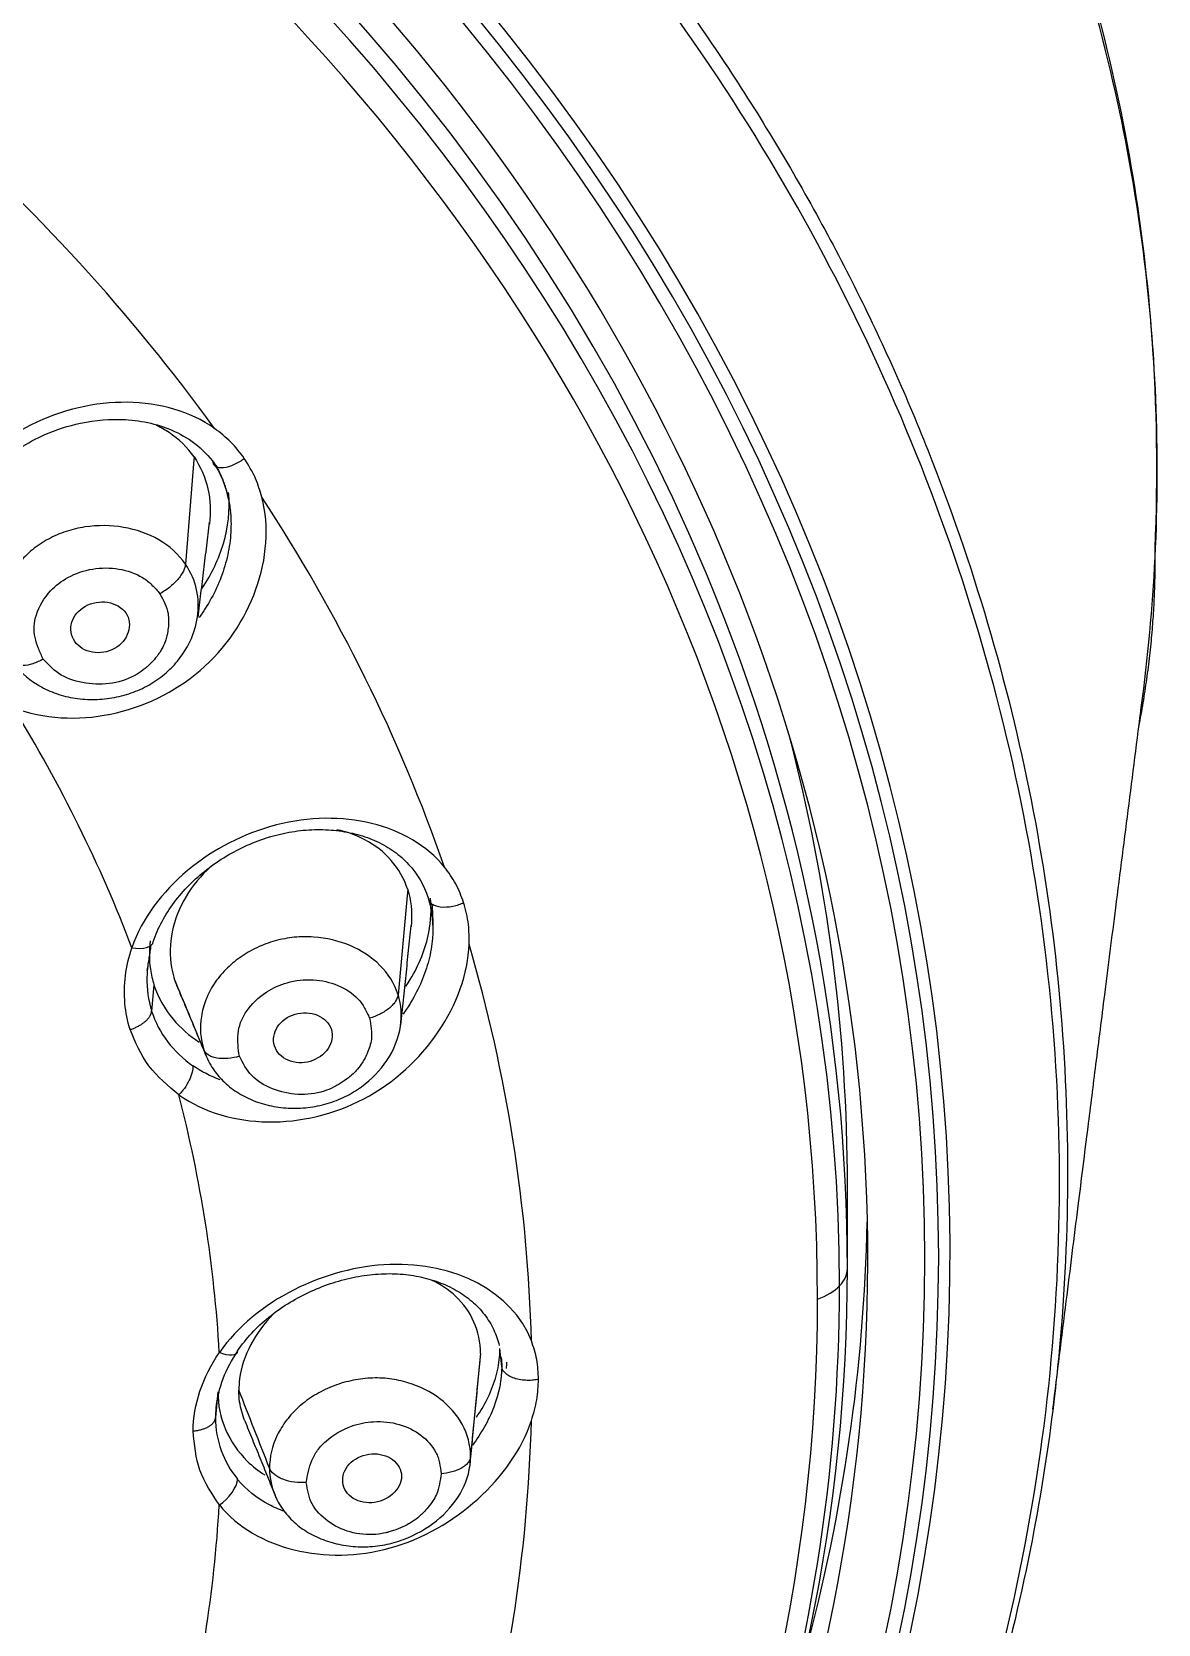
# Model space of a CAD drawing. Extents: x 0 to 1128, y 0 to 827.
# Drawn here: x 488.31 to 505.13, y 527.25 to 551.03 of the extents above; entities that cross this region are included whole.
import ezdxf

# ---------------------------------------------------------------- set-up
doc = ezdxf.new("R2010")
doc.units = 0
doc.header["$LTSCALE"] = 3
doc.header["$MEASUREMENT"] = 0
doc.layers.add('1', color=7, linetype='CONTINUOUS')

msp = doc.modelspace()

# ---------------------------------------------------------------- linework, layer by layer
at = {"layer": '1', "color": 7, "linetype": 'Continuous'}
for p, q in [((490.735, 544.681), (490.727, 544.581)), ((490.727, 544.581), (490.606, 543.08)), ((493.915, 538.127), (493.78, 536.653)), ((493.924, 538.224), (493.915, 538.127)), ((490.136, 536.799), (490.101, 536.407)), ((500.491, 532.561), (500.491, 533.801)), ((495.328, 531.101), (495.302, 531.372)), ((495.002, 531.2), (494.863, 529.757)), ((495.011, 531.296), (495.002, 531.2)), ((491.09, 530.722), (491.053, 530.338))]:
    msp.add_line(p, q, dxfattribs=at)
for centre, major_axis, ratio, start_param, end_param in [((463.091, 532.806), (38.932, 0), 0.838671, 5.765608, 7.853982), ((463.091, 532.736), (38.762, 0), 0.838671, 4.712389, 7.853982), ((463.091, 532.712), (38.555, 0), 0.838671, 4.712389, 7.853982), ((463.091, 532.712), (-37.7, 0), 0.838671, 2.104965, 4.712389), ((463.091, 532.561), (37.4, 0), 0.838671, 0.336028, 1.570796), ((463.091, 532.303), (37.281, 0), 0.838671, 0, 3.141593), ((463.091, 532.107), (-36.953, 0), 0.838671, 3.141593, 4.712389), ((463.091, 530.889), (32.688, 0), 0.838671, 0.545306, 0.763739), ((463.091, 530.889), (32.688, 0), 0.838671, 0.283506, 0.50194), ((463.091, 532.561), (37.4, 0), 0.838671, 0, 0.336028), ((463.091, 530.174), (28.054, 0), 0.838671, 0.310102, 0.475192), ((463.091, 533.801), (-37.4, 0), 0.838671, 3.141593, 3.357774), ((463.091, 530.889), (32.688, 0), 0.838671, 0.021707, 0.240141), ((463.091, 530.174), (28.053, 0), 0.838671, 0.048304, 0.213393), ((463.091, 533.801), (37.7, 0), 0.838671, 6.05974, 6.266005), ((463.091, 532.561), (37.4, 0), 0.838671, 5.940973, 6.283185), ((499.491, 532.561), (1, 0), 0.544639, 5.791064, 6.283185), ((463.091, 532.303), (37.281, 0), 0.838671, 5.752256, 6.283185), ((499.491, 532.561), (-1, 0), 0.544639, 2.15735, 2.649471), ((463.091, 532.107), (-36.953, 0), 0.838671, 1.570796, 3.141593), ((463.091, 532.947), (32.385, 0), 0.838671, 6.214119, 6.217506), ((463.091, 530.889), (32.688, 0), 0.838671, 6.043057, 6.261505), ((463.091, 530.174), (28.053, 0), 0.838671, 6.069691, 6.23478)]:
    msp.add_ellipse(centre, major_axis=major_axis, ratio=ratio, start_param=start_param, end_param=end_param, dxfattribs=at)
for points, knots in [([(505.085, 543.318), (505.13, 544.385), (505.104, 546.252), (504.784, 548.94), (504.266, 551.337), (503.504, 553.723), (502.577, 555.906), (501.563, 557.825), (500.595, 559.384), (499.657, 560.716), (498.746, 561.876), (497.827, 562.94), (496.91, 563.917), (495.882, 564.927), (494.61, 566.076), (492.927, 567.445), (490.933, 568.868), (488.68, 570.269), (486.229, 571.588), (483.36, 572.892), (480.044, 574.124), (476.276, 575.221), (472.059, 576.091), (467.609, 576.64), (464.574, 576.742), (463.091, 576.731)], [0, 0, 0, 0, 0.057989, 0.102735, 0.150988, 0.195799, 0.243121, 0.283117, 0.315685, 0.343512, 0.371334, 0.394633, 0.418061, 0.441605, 0.46944, 0.506212, 0.551838, 0.591748, 0.636407, 0.685962, 0.740773, 0.800676, 0.865146, 0.934513, 1, 1, 1, 1]), ([(504.86, 540.801), (504.964, 541.546), (505.114, 543.083), (505.136, 545.403), (504.948, 547.72), (504.538, 550.102), (503.845, 552.654), (502.73, 555.491), (501.078, 558.549), (498.766, 561.753), (495.679, 565.008), (491.708, 568.176), (486.81, 571.157), (482.946, 572.675), (480.94, 573.464)], [0, 0, 0, 0, 0.053992, 0.111354, 0.168641, 0.223642, 0.288019, 0.361808, 0.444929, 0.537413, 0.639218, 0.750226, 0.870307, 1, 1, 1, 1]), ([(469.133, 500.187), (474.134, 500.819), (478.991, 502.244), (487.751, 506.485), (491.652, 509.299), (497.959, 515.931), (500.363, 519.746), (503.346, 527.852), (503.922, 532.141), (503.167, 540.6), (501.835, 544.768), (497.447, 552.412), (494.391, 555.884), (486.977, 561.654), (482.62, 563.95), (473.204, 567.049), (468.149, 567.852), (463.091, 567.852)], [0, 0, 0, 0, 0.125, 0.125, 0.25, 0.25, 0.375, 0.375, 0.5, 0.5, 0.625, 0.625, 0.75, 0.75, 0.875, 0.875, 1, 1, 1, 1]), ([(481.313, 564.499), (482.26, 564.078), (484.153, 563.237), (486.831, 561.743), (489.37, 560.089), (491.742, 558.27), (493.936, 556.3), (495.938, 554.191), (497.735, 551.956), (499.317, 549.609), (500.672, 547.165), (501.793, 544.638), (502.673, 542.044), (503.307, 539.4), (503.69, 536.722), (503.819, 534.026), (503.727, 532.018), (503.611, 530.912), (503.587, 530.702)], [0, 0, 0, 0, 0.065645, 0.131286, 0.196924, 0.262559, 0.328196, 0.393835, 0.459473, 0.525111, 0.590749, 0.656388, 0.722029, 0.787671, 0.853315, 0.91896, 0.984607, 1, 1, 1, 1]), ([(491.039, 545.108), (490.312, 545.62), (489.208, 545.616), (487.398, 544.705), (486.72, 543.821), (486.681, 542.908)], [0, 0, 0, 0, 0.5, 0.5, 1, 1, 1, 1]), ([(487.07, 543.418), (487.131, 543.643), (487.304, 544.026), (487.704, 544.494), (488.107, 544.812), (488.543, 545.048), (489.08, 545.218), (489.756, 545.273), (490.359, 545.136), (490.806, 544.858), (490.99, 544.655), (491.073, 544.535)], [0, 0, 0, 0, 0.145259, 0.263283, 0.352707, 0.431639, 0.536966, 0.668048, 0.822712, 0.908311, 1, 1, 1, 1]), ([(490.735, 544.681), (490.636, 544.824), (490.507, 544.948), (490.301, 545.085), (490.238, 545.12), (490.172, 545.151)], [0, 0, 0, 0, 0.712792, 0.712792, 1, 1, 1, 1]), ([(491.485, 544.659), (491.421, 544.744), (491.294, 544.914), (491.124, 545.043), (491.039, 545.108)], [0, 0, 0, 0, 0.499316, 1, 1, 1, 1]), ([(490.735, 544.681), (490.832, 544.539), (490.901, 544.376), (490.978, 544.037), (490.985, 543.857), (490.963, 543.679)], [0, 0, 0, 0, 0.500955, 0.500955, 1, 1, 1, 1]), ([(491.009, 544.619), (491.012, 544.59), (491.031, 544.55), (491.1, 544.523), (491.194, 544.52), (491.312, 544.556), (491.419, 544.613), (491.465, 544.644), (491.485, 544.659)], [0, 0, 0, 0, 0.252109, 0.378599, 0.505088, 0.758067, 0.884557, 1, 1, 1, 1]), ([(491.747, 544.079), (491.719, 544.174), (491.658, 544.381), (491.546, 544.561), (491.485, 544.659)], [0, 0, 0, 0, 0.459061, 1, 1, 1, 1]), ([(491.009, 544.619), (491.126, 544.449), (491.246, 544.156), (491.295, 543.724), (491.275, 543.388), (491.202, 543.053), (491.079, 542.726), (490.94, 542.472), (490.843, 542.33), (490.812, 542.286)], [0, 0, 0, 0, 0.268329, 0.402494, 0.536659, 0.670823, 0.804988, 0.939153, 1, 1, 1, 1]), ([(488.037, 540.938), (488.945, 540.596), (490.06, 540.838), (491.592, 542.149), (491.973, 543.208), (491.747, 544.078)], [0, 0, 0, 0, 0.5, 0.5, 1, 1, 1, 1]), ([(490.848, 542.713), (490.852, 542.719), (490.856, 542.725), (490.998, 542.935), (491.105, 543.16), (491.244, 543.632), (491.273, 543.887), (491.251, 544.135), (491.25, 544.142), (491.249, 544.149)], [0, 0, 0, 0, 0.013654, 0.013654, 0.485372, 0.485372, 0.985522, 0.985522, 1, 1, 1, 1]), ([(490.606, 543.08), (490.503, 543.23), (490.228, 543.473), (489.689, 543.661), (489.199, 543.666), (488.821, 543.577), (488.554, 543.462), (488.315, 543.302), (488.113, 543.106), (487.955, 542.882), (487.848, 542.635), (487.799, 542.377), (487.812, 542.036), (487.907, 541.793), (488.007, 541.647)], [0, 0, 0, 0, 0.125, 0.25, 0.375, 0.4375, 0.5, 0.5625, 0.625, 0.6875, 0.75, 0.8125, 0.875, 1, 1, 1, 1]), ([(488.482, 541.664), (488.457, 541.716), (488.409, 541.821), (488.354, 541.984), (488.339, 542.155), (488.389, 542.4), (488.55, 542.669), (488.855, 542.907), (489.218, 543.03), (489.616, 543.029), (489.892, 542.934), (490.041, 542.83), (490.129, 542.75), (490.187, 542.684), (490.225, 542.639)], [0, 0, 0, 0, 0.063643, 0.126094, 0.187936, 0.250867, 0.393803, 0.500687, 0.625167, 0.749838, 0.874914, 0.906043, 0.937167, 1, 1, 1, 1]), ([(490.606, 543.08), (490.604, 543.05), (490.588, 542.996), (490.541, 542.915), (490.476, 542.831), (490.368, 542.729), (490.271, 542.665), (490.225, 542.639)], [0, 0, 0, 0, 0.248207, 0.37359, 0.498973, 0.74974, 1, 1, 1, 1]), ([(490.225, 542.639), (490.276, 542.543), (490.361, 542.381), (490.356, 542.164), (490.335, 542.034), (490.308, 541.938), (490.277, 541.855), (490.23, 541.776), (490.173, 541.694), (490.106, 541.619), (490.045, 541.558), (489.979, 541.502), (489.822, 541.39), (489.515, 541.282), (489.114, 541.285), (488.731, 541.4), (488.565, 541.576), (488.482, 541.664)], [0, 0, 0, 0, 0.117822, 0.197526, 0.233095, 0.261972, 0.304107, 0.327018, 0.357576, 0.406557, 0.428802, 0.443927, 0.492279, 0.617472, 0.745259, 0.873294, 1, 1, 1, 1]), ([(488.007, 541.647), (488.107, 541.501), (488.307, 541.316), (488.642, 541.153), (488.921, 541.076), (489.215, 541.051), (489.51, 541.076), (489.797, 541.15), (490.064, 541.269), (490.299, 541.431), (490.558, 541.693), (490.722, 541.992), (490.776, 542.227), (490.786, 542.295)], [0, 0, 0, 0, 0.156171, 0.234256, 0.312341, 0.390427, 0.468512, 0.546598, 0.624683, 0.702768, 0.780854, 0.937024, 1, 1, 1, 1]), ([(488.482, 541.664), (488.433, 541.637), (488.328, 541.588), (488.198, 541.562), (488.113, 541.568), (488.045, 541.59), (488.017, 541.622), (488.007, 541.647)], [0, 0, 0, 0, 0.25026, 0.501027, 0.62641, 0.751793, 1, 1, 1, 1]), ([(503.559, 530.466), (503.625, 531.003), (503.751, 532.015), (503.926, 533.418), (504.074, 534.596), (504.206, 535.647), (504.344, 536.739), (504.508, 538.036), (504.696, 539.511), (504.83, 540.553), (504.897, 541.078)], [0, 0, 0, 0, 0.151431, 0.285496, 0.396001, 0.484054, 0.58199, 0.704301, 0.851097, 1, 1, 1, 1]), ([(494.474, 538.557), (493.949, 539.207), (492.933, 539.437), (490.998, 538.94), (490.109, 538.229), (489.807, 537.354)], [0, 0, 0, 0, 0.5, 0.5, 1, 1, 1, 1]), ([(490.125, 537.444), (490.194, 537.652), (490.409, 538.047), (490.905, 538.543), (491.417, 538.85), (491.857, 539.015), (492.14, 539.08), (492.366, 539.109), (492.59, 539.123), (492.865, 539.111), (493.178, 539.052), (493.469, 538.948), (493.728, 538.798), (494.019, 538.542), (494.169, 538.289), (494.23, 538.098)], [0, 0, 0, 0, 0.125, 0.25, 0.375, 0.4375, 0.5, 0.53125, 0.5625, 0.625, 0.6875, 0.75, 0.8125, 0.875, 1, 1, 1, 1]), ([(493.924, 538.224), (493.873, 538.384), (493.788, 538.531), (493.572, 538.782), (493.436, 538.887), (493.158, 539.034), (493.016, 539.084), (492.867, 539.115)], [0, 0, 0, 0, 0.353362, 0.353362, 0.703672, 0.703672, 1, 1, 1, 1]), ([(490.982, 538.564), (490.838, 538.432), (490.712, 538.281), (490.516, 537.954), (490.445, 537.772), (490.372, 537.413), (490.367, 537.231), (490.407, 537.003), (490.421, 536.947), (490.438, 536.893)], [0, 0, 0, 0, 0.293785, 0.293785, 0.599632, 0.599632, 0.902064, 0.902064, 1, 1, 1, 1]), ([(494.76, 538.027), (494.725, 538.123), (494.655, 538.314), (494.535, 538.476), (494.475, 538.557)], [0, 0, 0, 0, 0.499304, 1, 1, 1, 1]), ([(494.23, 538.098), (494.29, 537.909), (494.321, 537.599), (494.248, 537.17), (494.139, 536.848), (494.001, 536.579), (493.898, 536.422), (493.857, 536.364)], [0, 0, 0, 0, 0.356839, 0.535258, 0.713678, 0.892097, 1, 1, 1, 1]), ([(493.896, 536.775), (493.92, 536.81), (493.942, 536.845), (494.097, 537.1), (494.194, 537.341), (494.274, 537.752), (494.282, 537.927), (494.263, 538.094)], [0, 0, 0, 0, 0.085264, 0.085264, 0.616561, 0.616561, 1, 1, 1, 1]), ([(493.924, 538.224), (493.974, 538.067), (493.992, 537.894), (493.979, 537.703), (493.977, 537.685), (493.975, 537.667)], [0, 0, 0, 0, 0.905781, 0.905781, 1, 1, 1, 1]), ([(494.23, 538.098), (494.233, 538.069), (494.254, 538.024), (494.331, 537.982), (494.435, 537.956), (494.568, 537.964), (494.687, 537.997), (494.738, 538.017), (494.76, 538.027)], [0, 0, 0, 0, 0.252109, 0.378599, 0.505088, 0.758067, 0.884557, 1, 1, 1, 1]), ([(494.841, 537.409), (494.842, 537.507), (494.843, 537.721), (494.789, 537.919), (494.76, 538.027)], [0, 0, 0, 0, 0.459061, 1, 1, 1, 1]), ([(493.78, 536.653), (493.726, 536.821), (493.538, 537.115), (493.081, 537.413), (492.617, 537.523), (492.231, 537.518), (491.943, 537.465), (491.667, 537.362), (491.417, 537.216), (491.2, 537.033), (491.024, 536.817), (490.901, 536.578), (490.811, 536.246), (490.829, 535.99), (490.881, 535.828)], [0, 0, 0, 0, 0.125, 0.25, 0.375, 0.4375, 0.5, 0.5625, 0.625, 0.6875, 0.75, 0.8125, 0.875, 1, 1, 1, 1]), ([(490.079, 537.457), (490.062, 537.315), (490.063, 537.173), (490.094, 536.956), (490.112, 536.876), (490.136, 536.799)], [0, 0, 0, 0, 0.632206, 0.632206, 1, 1, 1, 1]), ([(490.509, 535.157), (491.263, 534.631), (492.376, 534.627), (494.166, 535.571), (494.809, 536.517), (494.841, 537.409)], [0, 0, 0, 0, 0.5, 0.5, 1, 1, 1, 1]), ([(491.411, 535.733), (491.403, 535.79), (491.388, 535.901), (491.384, 536.07), (491.422, 536.239), (491.542, 536.465), (491.774, 536.691), (492.135, 536.855), (492.516, 536.897), (492.893, 536.81), (493.126, 536.659), (493.237, 536.526), (493.297, 536.43), (493.332, 536.353), (493.355, 536.302)], [0, 0, 0, 0, 0.063643, 0.126094, 0.187936, 0.250867, 0.393803, 0.500687, 0.625167, 0.749838, 0.874914, 0.906043, 0.937167, 1, 1, 1, 1]), ([(490.136, 536.799), (490.196, 536.613), (490.295, 536.437), (490.531, 536.156), (490.664, 536.04), (490.813, 535.946)], [0, 0, 0, 0, 0.539005, 0.539005, 1, 1, 1, 1]), ([(493.78, 536.653), (493.777, 536.624), (493.76, 536.574), (493.707, 536.504), (493.635, 536.435), (493.514, 536.358), (493.407, 536.317), (493.355, 536.302)], [0, 0, 0, 0, 0.248207, 0.37359, 0.498973, 0.74974, 1, 1, 1, 1]), ([(490.509, 535.157), (490.345, 535.293), (490.018, 535.565), (489.859, 535.943), (489.779, 536.132)], [0, 0, 0, 0, 0.500612, 1, 1, 1, 1]), ([(491.002, 535.57), (491.043, 535.506), (491.143, 535.379), (491.338, 535.213), (491.58, 535.079), (491.852, 534.991), (492.14, 534.952), (492.434, 534.961), (492.724, 535.019), (492.996, 535.125), (493.32, 535.322), (493.652, 535.666), (493.79, 536.004), (493.817, 536.184)], [0, 0, 0, 0, 0.067589, 0.144351, 0.221113, 0.297876, 0.374638, 0.4514, 0.528162, 0.604924, 0.681686, 0.835211, 1, 1, 1, 1]), ([(493.355, 536.302), (493.375, 536.197), (493.408, 536.022), (493.338, 535.814), (493.28, 535.692), (493.225, 535.606), (493.172, 535.532), (493.103, 535.466), (493.025, 535.399), (492.939, 535.341), (492.863, 535.295), (492.784, 535.254), (492.602, 535.18), (492.278, 535.141), (491.898, 535.231), (491.569, 535.425), (491.463, 535.631), (491.411, 535.733)], [0, 0, 0, 0, 0.117822, 0.197526, 0.233095, 0.261972, 0.304107, 0.327018, 0.357576, 0.406557, 0.428802, 0.443927, 0.492279, 0.617472, 0.745259, 0.873294, 1, 1, 1, 1]), ([(491.411, 535.733), (491.357, 535.718), (491.239, 535.694), (491.094, 535.698), (490.999, 535.724), (490.924, 535.761), (490.892, 535.8), (490.881, 535.828)], [0, 0, 0, 0, 0.25026, 0.501027, 0.62641, 0.751793, 1, 1, 1, 1]), ([(490.716, 535.591), (490.717, 535.565), (490.713, 535.516), (490.689, 535.438), (490.654, 535.355), (490.604, 535.272), (490.549, 535.201), (490.522, 535.17), (490.509, 535.157)], [0, 0, 0, 0, 0.252213, 0.378774, 0.505336, 0.758459, 0.885021, 1, 1, 1, 1]), ([(495.772, 531.484), (495.483, 532.223), (494.625, 532.66), (492.695, 532.59), (491.657, 532.092), (491.112, 531.31)], [0, 0, 0, 0, 0.5, 0.5, 1, 1, 1, 1]), ([(491.385, 531.336), (491.511, 531.522), (491.828, 531.858), (492.432, 532.232), (492.993, 532.421), (493.444, 532.487), (493.776, 532.492), (494.094, 532.451), (494.389, 532.368), (494.655, 532.245), (494.888, 532.083), (495.078, 531.884), (495.214, 531.66), (495.272, 531.496), (495.291, 531.415)], [0, 0, 0, 0, 0.13428, 0.26856, 0.40284, 0.46998, 0.53712, 0.60426, 0.6714, 0.73854, 0.80568, 0.87282, 0.93996, 1, 1, 1, 1]), ([(495.011, 531.296), (495.011, 531.461), (494.977, 531.621), (494.852, 531.91), (494.758, 532.04), (494.541, 532.246), (494.418, 532.328), (494.282, 532.391)], [0, 0, 0, 0, 0.347824, 0.347824, 0.692646, 0.692646, 1, 1, 1, 1]), ([(491.916, 531.882), (491.78, 531.745), (491.667, 531.59), (491.495, 531.265), (491.437, 531.089), (491.407, 530.86), (491.403, 530.804), (491.403, 530.748)], [0, 0, 0, 0, 0.423788, 0.423788, 0.859049, 0.859049, 1, 1, 1, 1]), ([(494.952, 530.347), (495.011, 530.431), (495.063, 530.518), (495.211, 530.81), (495.277, 531.029), (495.3, 531.283), (495.302, 531.328), (495.302, 531.372)], [0, 0, 0, 0, 0.262062, 0.262062, 0.872293, 0.872293, 1, 1, 1, 1]), ([(495.878, 530.91), (495.874, 531.01), (495.865, 531.211), (495.803, 531.393), (495.772, 531.484)], [0, 0, 0, 0, 0.499321, 1, 1, 1, 1]), ([(494.863, 529.757), (494.863, 529.93), (494.773, 530.256), (494.43, 530.642), (494.023, 530.848), (493.655, 530.926), (493.365, 530.937), (493.072, 530.896), (492.791, 530.809), (492.529, 530.679), (492.297, 530.508), (492.108, 530.304), (491.922, 530.002), (491.861, 529.751), (491.861, 529.583)], [0, 0, 0, 0, 0.125, 0.25, 0.375, 0.4375, 0.5, 0.5625, 0.625, 0.6875, 0.75, 0.8125, 0.875, 1, 1, 1, 1]), ([(495.328, 531.101), (495.328, 530.903), (495.266, 530.596), (495.08, 530.202), (494.957, 530.015), (494.891, 529.927)], [0, 0, 0, 0, 0.50652, 0.75978, 1, 1, 1, 1]), ([(495.878, 530.91), (495.855, 530.905), (495.802, 530.896), (495.68, 530.891), (495.542, 530.912), (495.433, 530.961), (495.354, 531.021), (495.331, 531.071), (495.328, 531.101)], [0, 0, 0, 0, 0.113263, 0.240065, 0.493669, 0.620472, 0.747274, 1, 1, 1, 1]), ([(495.772, 530.294), (495.803, 530.398), (495.865, 530.605), (495.874, 530.809), (495.878, 530.91)], [0, 0, 0, 0, 0.502405, 1, 1, 1, 1]), ([(491.09, 530.722), (491.09, 530.529), (491.13, 530.338), (491.279, 529.988), (491.39, 529.825), (491.608, 529.612), (491.696, 529.543), (491.792, 529.482)], [0, 0, 0, 0, 0.38862, 0.38862, 0.780122, 0.780122, 1, 1, 1, 1]), ([(491.493, 530.289), (491.456, 530.38), (491.429, 530.476), (491.407, 530.631), (491.403, 530.689), (491.403, 530.748)], [0, 0, 0, 0, 0.636558, 0.636558, 1, 1, 1, 1]), ([(503.587, 530.702), (503.508, 530.017), (503.162, 527.744), (502.548, 525.509), (501.986, 523.977)], [0, 0, 0, 0, 0.300481, 1, 1, 1, 1]), ([(491.112, 529.035), (491.66, 528.367), (492.698, 528.126), (494.625, 528.659), (495.483, 529.437), (495.772, 530.294)], [0, 0, 0, 0, 0.5, 0.5, 1, 1, 1, 1]), ([(492.41, 529.369), (492.42, 529.425), (492.439, 529.537), (492.487, 529.701), (492.573, 529.856), (492.755, 530.049), (493.043, 530.217), (493.434, 530.298), (493.808, 530.256), (494.139, 530.092), (494.314, 529.895), (494.379, 529.743), (494.406, 529.637), (494.416, 529.555), (494.423, 529.501)], [0, 0, 0, 0, 0.063643, 0.126094, 0.187936, 0.250867, 0.393803, 0.500687, 0.625167, 0.749838, 0.874914, 0.906043, 0.937167, 1, 1, 1, 1]), ([(491.112, 529.035), (491, 529.202), (490.774, 529.535), (490.739, 529.935), (490.721, 530.134)], [0, 0, 0, 0, 0.500612, 1, 1, 1, 1]), ([(491.951, 529.16), (491.959, 529.141), (492.003, 529.048), (492.108, 528.89), (492.297, 528.708), (492.529, 528.565), (492.791, 528.465), (493.073, 528.411), (493.365, 528.404), (493.655, 528.448), (494.023, 528.569), (494.593, 528.924), (494.863, 529.409), (494.863, 529.757)], [0, 0, 0, 0, 0.017527, 0.087703, 0.15788, 0.228057, 0.298233, 0.36841, 0.438587, 0.508763, 0.57894, 0.719293, 1, 1, 1, 1]), ([(494.863, 529.757), (494.86, 529.728), (494.842, 529.682), (494.787, 529.624), (494.712, 529.571), (494.588, 529.521), (494.476, 529.504), (494.423, 529.501)], [0, 0, 0, 0, 0.248207, 0.37359, 0.498973, 0.74974, 1, 1, 1, 1]), ([(492.41, 529.369), (492.354, 529.366), (492.232, 529.368), (492.081, 529.405), (491.984, 529.452), (491.906, 529.507), (491.873, 529.553), (491.861, 529.583)], [0, 0, 0, 0, 0.25026, 0.501027, 0.62641, 0.751793, 1, 1, 1, 1]), ([(494.423, 529.501), (494.41, 529.396), (494.388, 529.219), (494.259, 529.033), (494.167, 528.928), (494.089, 528.856), (494.016, 528.796), (493.931, 528.747), (493.837, 528.699), (493.738, 528.661), (493.652, 528.633), (493.565, 528.611), (493.37, 528.579), (493.052, 528.611), (492.719, 528.779), (492.466, 529.037), (492.428, 529.259), (492.41, 529.369)], [0, 0, 0, 0, 0.117822, 0.197526, 0.233095, 0.261972, 0.304107, 0.327018, 0.357576, 0.406557, 0.428802, 0.443927, 0.492279, 0.617472, 0.745259, 0.873294, 1, 1, 1, 1]), ([(492.088, 528.937), (492.005, 528.966), (491.737, 529.083), (491.511, 529.262), (491.384, 529.417)], [0, 0, 0, 0, 0.295261, 1, 1, 1, 1])]:
    msp.add_open_spline(points, degree=3, knots=knots, dxfattribs=at)
for points, degree in [([(491.072, 544.535), (491.232, 544.244), (491.276, 543.875)], 2), ([(490.794, 542.29), (490.967, 543.708)], 1), ([(504.835, 540.614), (505.106, 541.994), (505.085, 543.318)], 2), ([(490.786, 542.295), (490.825, 542.564), (490.771, 542.84), (490.606, 543.08)], 3), ([(488.953, 541.927), (488.896, 542.01), (488.864, 542.221), (489.087, 542.487), (489.454, 542.551), (489.657, 542.436), (489.714, 542.353)], 3), ([(489.714, 542.353), (489.771, 542.271), (489.795, 542.056), (489.569, 541.787), (489.205, 541.725), (489.01, 541.845), (488.953, 541.927)], 3), ([(494.286, 538.009), (494.299, 537.842), (494.299, 537.651)], 2), ([(493.822, 536.202), (493.977, 537.685)], 1), ([(489.779, 536.132), (489.739, 536.259), (489.688, 536.519), (489.696, 536.937), (489.76, 537.214), (489.807, 537.354)], 3), ([(489.807, 537.354), (489.967, 537.324), (490.121, 537.368), (490.125, 537.444)], 3), ([(490.036, 537.015), (490.095, 537.39)], 1), ([(490.042, 537.077), (490.036, 537.024), (490.032, 536.97), (490.03, 536.917)], 3), ([(490.03, 536.917), (490.026, 536.743), (490.049, 536.57), (490.101, 536.407)], 3), ([(490.475, 536.793), (490.461, 536.826), (490.449, 536.859), (490.438, 536.893)], 3), ([(490.881, 535.828), (490.733, 536.183), (490.586, 536.538), (490.438, 536.893)], 3), ([(490.474, 536.794), (490.916, 535.734)], 1), ([(493.817, 536.184), (493.84, 536.339), (493.83, 536.498), (493.78, 536.653)], 3), ([(490.101, 536.407), (490.206, 536.079), (490.425, 535.795), (490.716, 535.592)], 3), ([(491.936, 535.887), (491.907, 535.979), (491.939, 536.19), (492.23, 536.399), (492.597, 536.382), (492.756, 536.227), (492.785, 536.135)], 3), ([(492.785, 536.135), (492.815, 536.043), (492.774, 535.83), (492.479, 535.619), (492.116, 535.637), (491.966, 535.795), (491.936, 535.887)], 3), ([(490.881, 535.828), (490.91, 535.737), (490.951, 535.65), (491.002, 535.57)], 3), ([(491.126, 535.383), (490.98, 535.435), (490.842, 535.504), (490.716, 535.591)], 3), ([(490.721, 530.134), (490.721, 530.534), (490.862, 530.946), (491.112, 531.31)], 3), ([(491.385, 531.335), (491.203, 531.068), (491.088, 530.771), (491.06, 530.478)], 3), ([(491.385, 531.336), (491.386, 531.26), (491.254, 531.247), (491.112, 531.31)], 3), ([(494.857, 529.655), (495.006, 531.188)], 1), ([(495.322, 531.235), (495.326, 531.191), (495.328, 531.146), (495.328, 531.101)], 3), ([(491.861, 529.583), (491.708, 529.971), (491.556, 530.359), (491.403, 530.748)], 3), ([(491.06, 530.478), (491.056, 530.431), (491.053, 530.384), (491.053, 530.338)], 3), ([(491.053, 530.338), (491.054, 529.997), (491.174, 529.676), (491.384, 529.418)], 3), ([(491.492, 530.291), (491.943, 529.182)], 1), ([(492.954, 529.405), (492.954, 529.5), (493.048, 529.697), (493.387, 529.837), (493.729, 529.741), (493.833, 529.558), (493.833, 529.462)], 3), ([(491.861, 529.583), (491.861, 529.436), (491.892, 529.293), (491.951, 529.16)], 3), ([(493.833, 529.462), (493.833, 529.367), (493.73, 529.17), (493.387, 529.029), (493.048, 529.125), (492.954, 529.309), (492.954, 529.405)], 3), ([(491.112, 529.035), (491.253, 529.125), (491.385, 529.31), (491.384, 529.417)], 3)]:
    msp.add_open_spline(points, degree=degree, dxfattribs=at)
for points, weights in [([(489.779, 536.132), (489.965, 536.191), (490.091, 536.299), (490.101, 536.407)], [1.00000051371, 0.853738879182, 0.853738707945, 0.999999999995]), ([(491.053, 530.338), (491.043, 530.231), (490.913, 530.152), (490.721, 530.134)], [0.999999999999, 0.853738882795, 0.85373887826, 0.999999986396])]:
    msp.add_rational_spline(points, weights, degree=3, dxfattribs=at)

doc.saveas('drawing.dxf')
